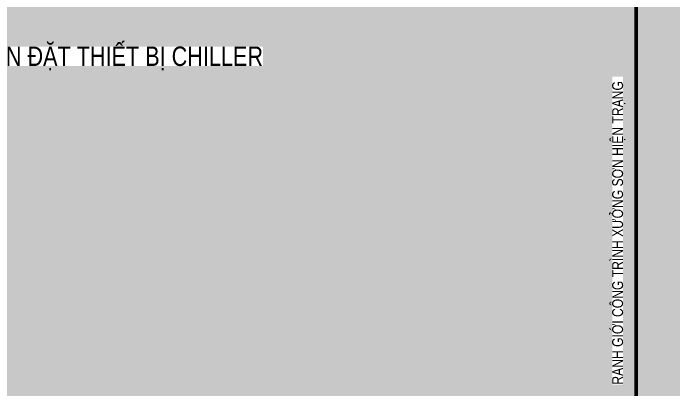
# Model space of a CAD drawing. Header units: millimetres. Extents: x -547695 to 905972, y -1055718 to 167349.
# Drawn here: x -510862 to -493797, y -826766 to -816840 of the extents above; entities that cross this region are included whole.
import ezdxf

# ---------------------------------------------------------------- set-up
doc = ezdxf.new("R2010")
doc.units = ezdxf.units.MM
doc.linetypes.add('HIDDEN', pattern=[9.524999999999999, 6.35, -3.175])
for name, color, linetype, lineweight in [('A-HEVY', 111, 'Continuous', 35), ('A-HIDD', 45, 'HIDDEN', 9), ('A-PATT', 252, 'Continuous', 9), ('A-TEXT', 255, 'Continuous', 25)]:
    doc.layers.add(name, color=color, linetype=linetype, lineweight=lineweight)
doc.styles.add('VTK_Arial', font='arial.ttf', dxfattribs={"width": 0.8})

# ---------------------------------------------------------------- blocks, each defined once
blk = doc.blocks.new('E5T7U78')
at = {"layer": 'A-HIDD', "ltscale": 100, "const_width": 50}
blk.add_lwpolyline([(43426.05499878008, -10929.75414979609), (43426.05499878008, -43747.91914387618)], dxfattribs=at)
at = {"layer": 'A-TEXT', "insert": (42807.26320967718, -43458.73267838173), "char_height": 280, "width": 7947.675163614505, "attachment_point": 1, "rotation": 90, "style": 'VTK_Arial', "bg_fill": 3, "box_fill_scale": 1, "bg_fill_color": 257, "bg_fill_transparency": 0}
blk.add_mtext('RANH GIỚI CÔNG TRÌNH XƯỞNG SƠN HIỆN TRẠNG', dxfattribs=at)

msp = doc.modelspace()

# ---------------------------------------------------------------- hatches: boundary and pattern name
at = {"layer": 'A-TEXT', "true_color": 0xffffff, "transparency": 33554528}
h = msp.add_hatch(color=7, dxfattribs=at)
h.dxf.hatch_style = 1
h.paths.add_polyline_path([(-520319.2111284328, -786716.9696380701), (-520319.5143892181, -793897.5776458072), (-495519.1809542109, -793897.5263044924), (-495519.1809030685, -788798.0031302314), (-494769.1886796958, -788798.0031302315), (-494769.1886796958, -826715.780577428), (-483860.5872034287, -826715.780577428), (-483861.0121165423, -786716.9696380701)])
at = {"layer": 'A-TEXT', "transparency": 33554574}
h = msp.add_hatch(color=250, dxfattribs=at)
h.dxf.hatch_style = 1
h.paths.add_polyline_path([(-519769.0769946791, -812722.9929375782), (-494769.1886796958, -812722.9929375782), (-494769.1886796958, -826715.780577428), (-519769.0769946791, -826715.780577428)])

# ---------------------------------------------------------------- linework, layer by layer
at = {"layer": 'A-HEVY', "color": 1, "const_width": 100}
msp.add_lwpolyline([(-520319.2111284328, -783716.9696380701), (-520319.5143892181, -793897.5776458072), (-495519.1809542109, -793897.5263044924), (-495519.1809030685, -788798.0031302314), (-494769.1886796958, -788798.0031302315), (-494769.1886796958, -826715.780577428)], dxfattribs=at)

# ---------------------------------------------------------------- next in the draw order: block references
at = {"layer": 'A-PATT'}
msp.add_blockref('E5T7U78', (-538195.2313092349, -782967.8614335506), dxfattribs=at)

# ---------------------------------------------------------------- next in the draw order: texts
at = {"layer": 'A-TEXT', "insert": (-508103.2303155963, -817700.2494897125), "char_height": 500, "width": 7386.541549953516, "attachment_point": 2, "style": 'VTK_Arial', "bg_fill": 3, "box_fill_scale": 1, "bg_fill_color": 257, "bg_fill_transparency": 0}
msp.add_mtext('SÂN ĐẶT THIẾT BỊ CHILLER', dxfattribs=at)

doc.saveas('drawing.dxf')
